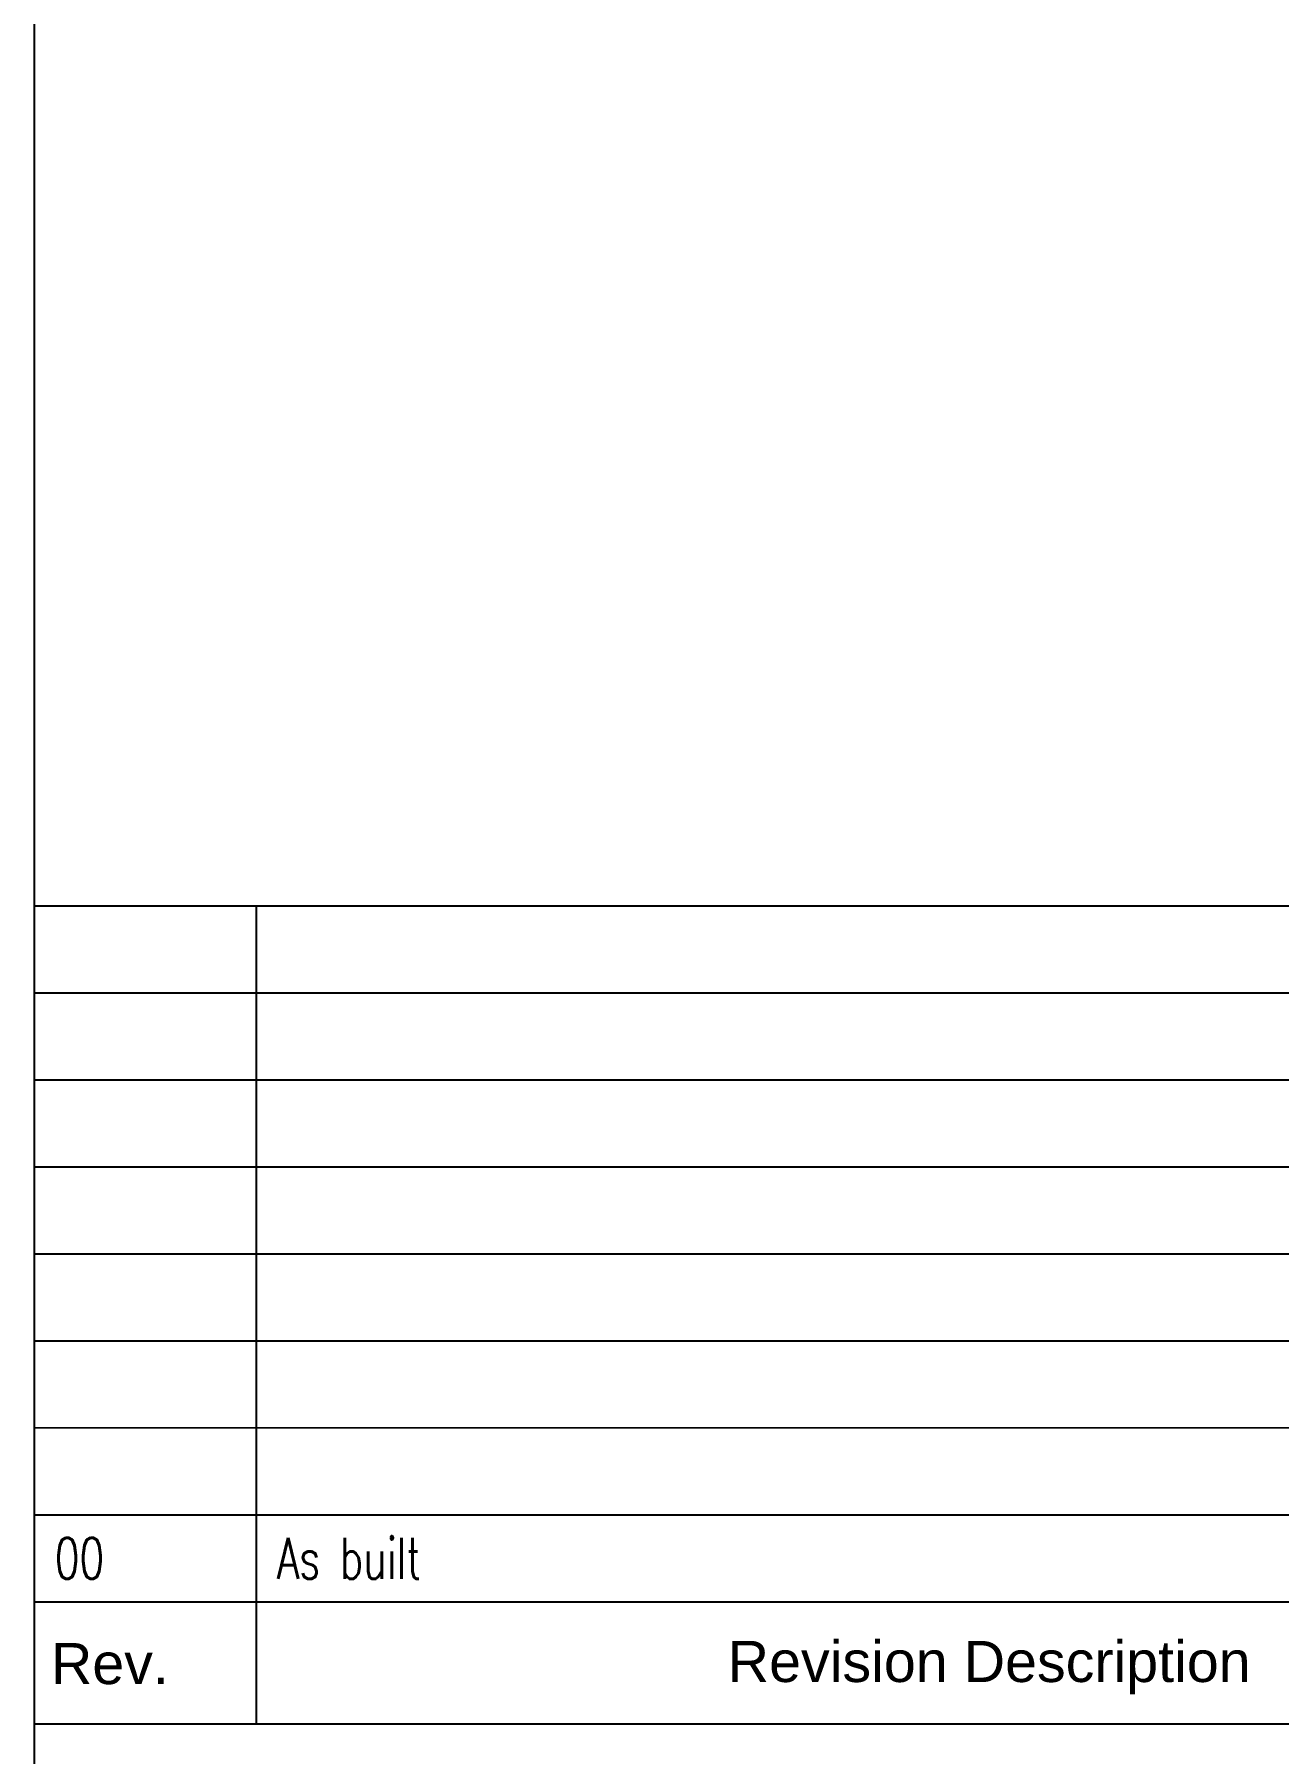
# Paper-space layout '1' of a CAD drawing. Header units: millimetres. Extents: x 34 to 454, y -132 to 165.
# Drawn here: x 268.6 to 329.1, y -67.5 to 16.2 of the extents above; entities that cross this region are included whole.
import ezdxf
from ezdxf.enums import TextEntityAlignment as Align

# ---------------------------------------------------------------- set-up
doc = ezdxf.new("R2010")
doc.units = ezdxf.units.MM
doc.styles.add('leroy', font='arial.ttf', dxfattribs={"bigfont": 'bigfont'})
doc.styles.add('ROMANS', font='ROMANS.SHX', dxfattribs={"oblique": 0.017453, "height": 1})
doc.styles.get("Standard").update_dxf_attribs({"font": 'arial.ttf'})

# ---------------------------------------------------------------- blocks, each defined once
blk = doc.blocks.new('A3_Voith_Cover_sheet')
blk.add_line((235, 6), (235, 291))
at = {"linetype": 'Continuous'}
for p, q in [((235, 106.079), (414, 106.079)), ((245.817, 66.256), (245.817, 106.079)), ((235, 101.844), (414, 101.844)), ((235, 97.609), (414, 97.609)), ((235, 93.374), (414, 93.374)), ((235, 89.138), (414, 89.138)), ((235, 84.903), (414, 84.903)), ((235, 80.668), (414, 80.706)), ((235, 76.432), (414, 76.432))]:
    blk.add_line(p, q, dxfattribs=at)
for points in [[(235, 72.197), (414, 72.197)], [(235, 66.256), (414, 66.256)]]:
    blk.add_open_spline(points, degree=1, dxfattribs=at)
at = {"linetype": 'Continuous', "lineweight": 0, "style": 'leroy'}
for s, p in [('Revision Description', (268.757, 68.294)), ('Rev.', (235.804, 68.192))]:
    blk.add_text(s, height=2, dxfattribs=at).set_placement(p)
at = {"style": 'ROMANS', "width": 0.7, "flags": 8}
for tag, height, p in [('-_7', 2, (236, 103.962)), ('REV_DESCRIP_7', 2, (246.817, 103.962)), ('R1N_7', 2, (343.528, 103.962)), ('R2N_7', 2, (362.389, 103.962)), ('-_6', 2, (236, 99.726)), ('REV_DESCRIP_6', 2, (246.817, 99.726)), ('R1N_6', 2, (343.528, 99.726)), ('R2N_6', 2, (362.389, 99.726)), ('-_5', 2, (236, 95.491)), ('REV_DESCRIP_5', 2, (246.817, 95.491)), ('R1N_5', 2, (343.528, 95.491)), ('R2N_5', 2, (362.389, 95.491)), ('-_4', 2, (236, 91.256)), ('REV_DESCRIP_4', 2, (246.817, 91.256)), ('R1N_4', 2, (343.528, 91.256)), ('R2N_4', 2, (362.389, 91.256)), ('-_3', 2, (236, 87.021)), ('REV_DESCRIP_3', 2, (246.817, 87.021)), ('R1N_3', 2, (343.528, 87.021)), ('R2N_3', 2, (362.389, 87.021)), ('-_2', 2, (235.998, 82.785)), ('REV_DESCRIP_2', 2, (246.815, 82.785)), ('R1N_2', 2, (343.526, 82.785)), ('R2N_2', 2, (362.387, 82.785)), ('-_1', 2, (236, 78.55)), ('REV_DESCRIP_1', 2, (246.817, 78.55)), ('R1N_1', 2, (343.528, 78.55)), ('R2N_1', 2, (362.389, 78.55)), ('REV_DESCRIP', 2, (246.817, 74.315)), ('R1N', 2, (343.528, 74.315)), ('R2N', 2, (362.389, 74.315)), ('-', 2, (236, 74.315)), ('R3N', 2.5, (41.828, 20)), ('R3D', 2.5, (77.765, 19.902)), ('DRAW_NO', 2.5, (311, 17)), ('R2N', 2.5, (41.828, 16)), ('R2D', 2.5, (77.765, 15.902)), ('-', 2.5, (355.964, 17)), ('R1N', 2.5, (41.827, 12.029)), ('DESIGN_NO', 2.5, (311, 9)), ('2010549', 3, (355.964, 9))]:
    blk.add_attdef(tag, text='', height=height, dxfattribs=at).set_placement(p, align=Align.MIDDLE_LEFT)
at = {"style": 'ROMANS', "oblique": 0.01745, "width": 0.7, "flags": 8}
for tag, p in [('R0N_7', (324.5, 103.962)), ('R0D_7', (400.24, 103.756)), ('R0N_6', (324.5, 99.726)), ('R0D_6', (400.24, 99.52)), ('R0N_5', (324.5, 95.491)), ('R0D_5', (400.24, 95.285)), ('R0N_4', (324.5, 91.256)), ('R0D_4', (400.24, 91.05)), ('R0N_3', (324.5, 87.021)), ('R0D_3', (400.24, 86.814)), ('R0N_2', (324.498, 82.785)), ('R0D_2', (400.239, 82.579)), ('R0N_1', (324.5, 78.55)), ('R0D_1', (400.24, 78.344)), ('R0N', (324.5, 74.315)), ('R0D', (400.24, 74.109)), ('HIGHER_LEVEL_FUNCTION', (378.695, 20.118)), ('MOUNTING_LOCATION', (378.695, 16.118))]:
    blk.add_attdef(tag, text='', height=2, dxfattribs=at).set_placement(p, align=Align.MIDDLE_LEFT)
at = {"style": 'leroy', "flags": 8}
blk.add_attdef('DOCUMENT_NO._(CSD)', text='', height=2, dxfattribs=at).set_placement((265.787, 62.256), align=Align.MIDDLE_LEFT)
at = {"lineweight": 30, "oblique": 0.01745, "width": 0.7, "flags": 104}
blk.add_attdef('NAME_OF_DOCU', text='', height=2.5, dxfattribs=at).set_placement((235.789, 20.84), align=Align.TOP_LEFT)
at = {"style": 'ROMANS', "width": 0.7}
blk.add_attdef('R1D', text='', height=2.5, dxfattribs=at).set_placement((77.765, 11.902), align=Align.MIDDLE_LEFT)
at = {"style": 'ROMANS', "width": 0.7, "flags": 8}
for p in [(409.717, 12), (409.717, 8)]:
    blk.add_attdef('1', text='', height=2.5, dxfattribs=at).set_placement(p, align=Align.MIDDLE_RIGHT)
at = {"style": 'ROMANS', "oblique": 0.01745, "width": 0.7, "flags": 8}
for tag, p in [('R0N', (41.875, 6.792)), ('R0D', (77.771, 6.941)), ('COVER_SHEET', (235.789, 7.199))]:
    blk.add_attdef(tag, p, '', height=2.5, dxfattribs=at)

psp = doc.layouts.new('1')

# ---------------------------------------------------------------- block references
ref = psp.add_blockref('A3_Voith_Cover_sheet', (33.566, -132.343))
ref.add_attrib('-', '00', dxfattribs={"height": 2, "style": 'ROMANS', "width": 0.7}).set_placement((269.566, -58.029), align=Align.MIDDLE_LEFT)
ref.add_attrib('REV_DESCRIP', 'As built', dxfattribs={"height": 2, "style": 'ROMANS', "width": 0.7}).set_placement((280.383, -58.029), align=Align.MIDDLE_LEFT)

doc.saveas('drawing.dxf')
